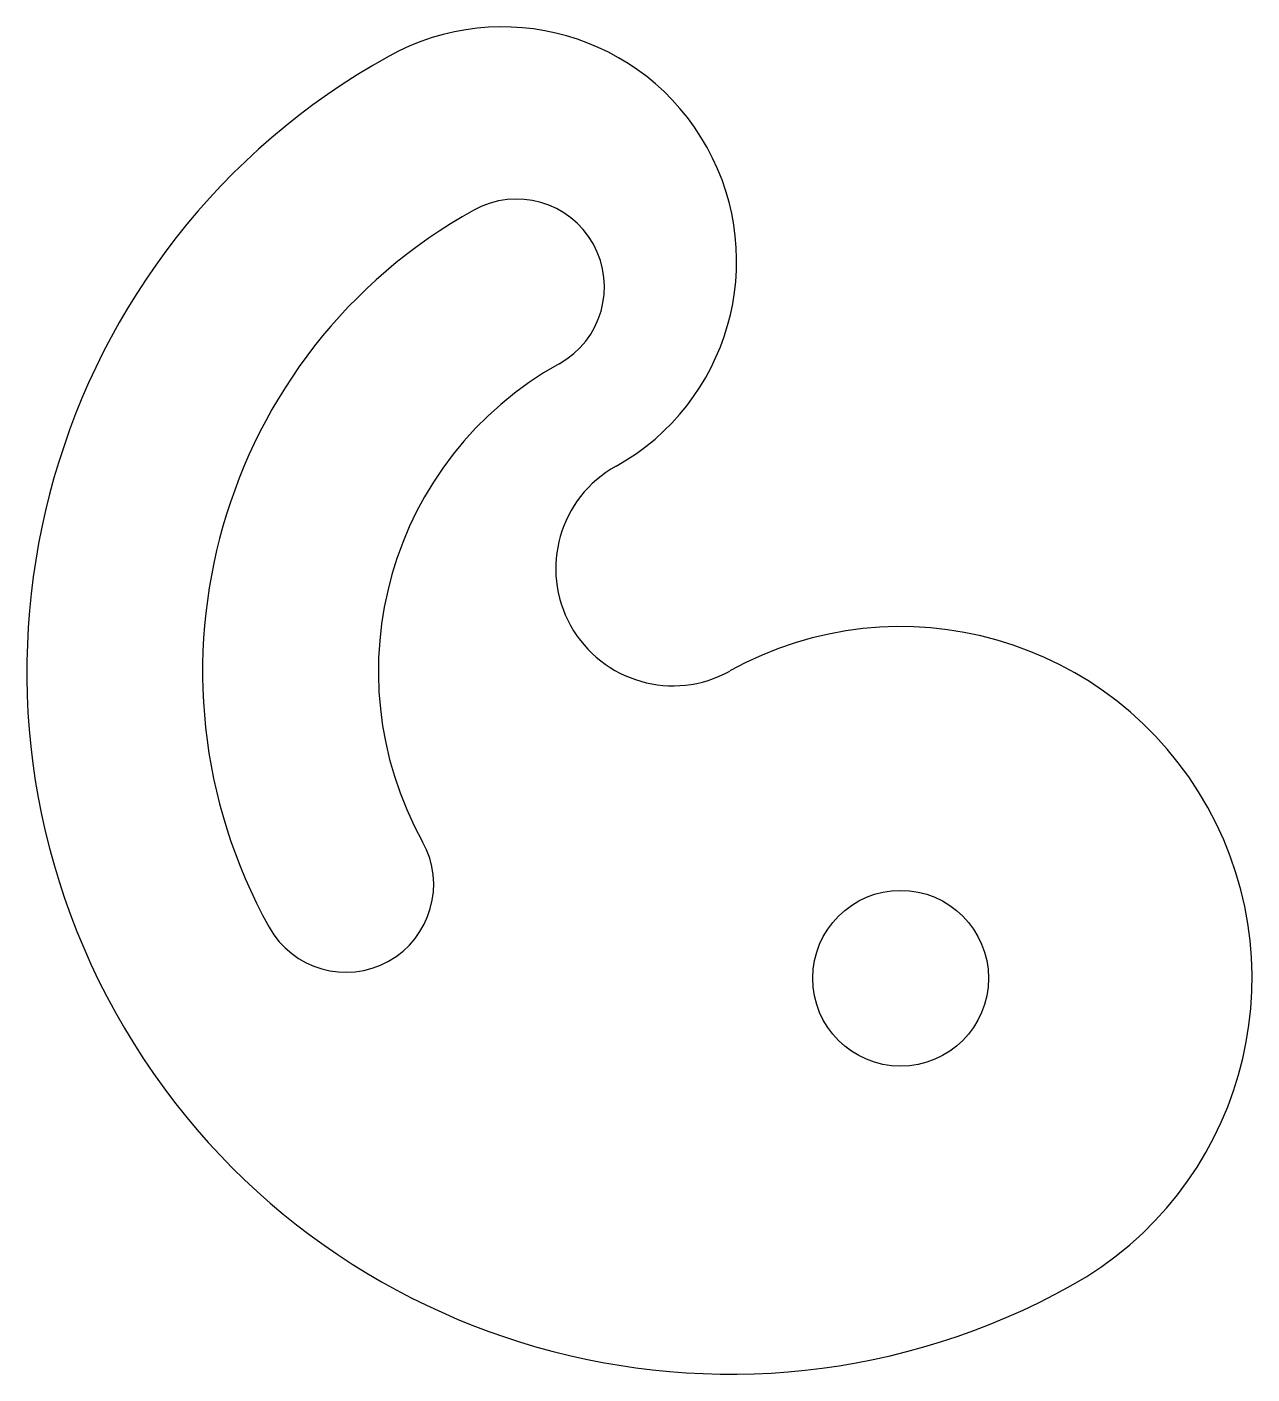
# Model space of a CAD drawing. Header units: inches. Extents: x 0 to 105, y 0 to 115.
import ezdxf

# ---------------------------------------------------------------- set-up
doc = ezdxf.new("R2010")
doc.units = ezdxf.units.IN
doc.header["$MEASUREMENT"] = 0

msp = doc.modelspace()

# ---------------------------------------------------------------- linework, layer by layer
at = {"color": 7, "true_color": 0xffffff}
msp.add_circle((74.57, 33.78), 7.5, dxfattribs=at)
for centre, radius, start, end in [((40.57, 94.97), 20, 299.056, 119.056), ((60, 60), 30, 119.056, 209.056), ((55.14, 68.74), 10, 119.056, 299.056), ((74.57, 33.78), 30, 299.056, 119.056)]:
    msp.add_arc(centre, radius, start, end, dxfattribs=at)
for centre, radius, start, end in [((60, 60), 60, 119.056, 299.056), ((41.79, 92.78), 7.5, 299.056, 119.056), ((60, 60), 45, 119.056, 209.056), ((27.22, 41.79), 7.5, 209.056, 29.056)]:
    msp.add_arc(centre, radius, start, end)

doc.saveas('drawing.dxf')
